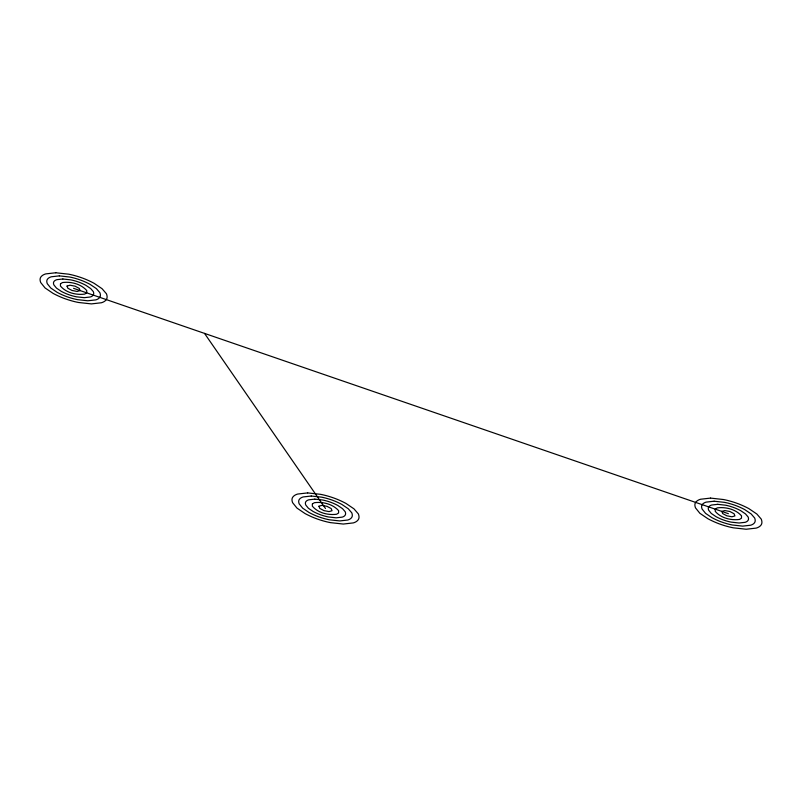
<?xml version="1.0" encoding="UTF-8"?>
<svg xmlns="http://www.w3.org/2000/svg" width="802" height="802" viewBox="0 0 802 802"><rect width="100%" height="100%" fill="white"/><g stroke="black" fill="none" stroke-linecap="round" stroke-linejoin="round"><path stroke-width="1.2" d="M73.573 288.329L728.376 513.671M204.53 333.401L325.482 508.478M60.481 283.828L60.431 286.023C66.095 292.79 76.17 295.216 84.691 294.103L86.676 292.84L86.726 290.504C80.882 283.938 70.997 281.412 62.456 282.555L60.481 283.828M67.027 286.073L67.879 288.259L72.07 290.484L77.142 291.447L80.12 290.585L79.278 288.409L75.087 286.184L70.015 285.221L67.027 286.073M312.379 503.967L312.339 506.162C318.003 512.939 328.078 515.365 336.599 514.252L338.574 512.989L338.624 510.653C332.78 504.087 322.905 501.561 314.364 502.704L312.379 503.967M318.935 506.222L319.777 508.408L323.968 510.623L329.041 511.596L332.028 510.734L331.176 508.548L326.985 506.333L321.913 505.36L318.935 506.222M715.284 509.16L715.234 511.355C720.898 518.122 730.973 520.558 739.494 519.445L741.479 518.172L741.529 515.846C735.685 509.28 725.8 506.744 717.259 507.897L715.284 509.16M721.83 511.415L722.682 513.591L726.873 515.816L731.945 516.779L734.923 515.927L734.081 513.741L729.89 511.516L724.818 510.553L721.83 511.415M55.759 272.76L45.784 273.893A54.015 18.296 29.2 0 0 40.832 277.061A34.486 11.679 29.2 0 0 40.712 282.545L45.082 287.968L53.153 293.422A34.486 11.679 29.2 0 0 66.025 299.076A54.015 18.296 29.2 0 0 78.486 302.474L91.388 303.898L101.363 302.765A54.015 18.296 29.2 0 0 106.315 299.597A36.621 12.401 29.2 0 0 106.445 293.773L102.065 288.7L93.994 283.236A34.486 11.679 29.2 0 0 81.122 277.582A54.015 18.296 29.2 0 0 68.661 274.184L55.759 272.76M59.328 275.878L51.338 276.78A43.208 14.636 29.2 0 0 47.388 279.317A27.589 9.343 29.2 0 0 47.288 283.707L50.787 288.038L57.243 292.409A27.589 9.343 29.2 0 0 67.538 296.93A43.208 14.636 29.2 0 0 77.503 299.647L87.829 300.78L95.809 299.878A43.208 14.636 29.2 0 0 99.769 297.341A29.293 9.925 29.2 0 0 99.869 292.68L96.37 288.62L89.914 284.259A27.589 9.343 29.2 0 0 79.619 279.738A43.208 14.636 29.2 0 0 69.644 277.021L59.328 275.878M62.887 278.996L56.902 279.667A32.411 10.977 29.2 0 0 53.934 281.572A20.692 7.007 29.2 0 0 53.854 284.86L56.481 288.108L61.323 291.387A20.692 7.007 29.2 0 0 69.042 294.775A32.411 10.977 29.2 0 0 76.521 296.82L84.26 297.672L90.255 296.991A32.411 10.977 29.2 0 0 93.222 295.096A21.975 7.439 29.2 0 0 93.303 291.597L90.666 288.55L85.824 285.271A20.692 7.007 29.2 0 0 78.105 281.883A32.411 10.977 29.2 0 0 70.626 279.848L62.887 278.996M307.667 492.909L297.692 494.042A54.015 18.296 29.2 0 0 292.74 497.21A34.486 11.679 29.2 0 0 292.62 502.694L296.991 508.107L305.061 513.571A34.486 11.679 29.2 0 0 317.933 519.225A54.015 18.296 29.2 0 0 330.394 522.623L343.296 524.047L353.271 522.914A54.015 18.296 29.2 0 0 358.223 519.746A36.621 12.401 29.2 0 0 358.354 513.922L353.973 508.849L345.903 503.385A34.486 11.679 29.2 0 0 333.03 497.731A54.015 18.296 29.2 0 0 320.569 494.333L307.667 492.909M311.226 496.027L303.246 496.929A43.208 14.636 29.2 0 0 299.286 499.466A27.589 9.343 29.2 0 0 299.186 503.856L302.685 508.187L309.141 512.558A27.589 9.343 29.2 0 0 319.437 517.079A43.208 14.636 29.2 0 0 329.411 519.796L339.727 520.929L347.717 520.027A43.208 14.636 29.2 0 0 351.677 517.49A29.293 9.925 29.2 0 0 351.777 512.829L348.268 508.769L341.812 504.398A27.589 9.343 29.2 0 0 331.517 499.877A43.208 14.636 29.2 0 0 321.552 497.16L311.226 496.027M314.795 499.135L308.81 499.816A32.411 10.977 29.2 0 0 305.833 501.721A20.692 7.007 29.2 0 0 305.762 505.009L308.389 508.257L313.231 511.536A20.692 7.007 29.2 0 0 320.95 514.924A32.411 10.977 29.2 0 0 328.429 516.959L336.168 517.821L342.153 517.14A32.411 10.977 29.2 0 0 345.121 515.235A21.975 7.439 29.2 0 0 345.201 511.746L342.574 508.699L337.732 505.42A20.692 7.007 29.2 0 0 330.013 502.032A32.411 10.977 29.2 0 0 322.534 499.997L314.795 499.135M710.562 498.102L700.587 499.235A54.015 18.296 29.2 0 0 695.635 502.403A34.486 11.679 29.2 0 0 695.514 507.887L699.885 513.3L707.955 518.764A34.486 11.679 29.2 0 0 720.828 524.418A54.015 18.296 29.2 0 0 733.289 527.816L746.191 529.24L756.166 528.107A54.015 18.296 29.2 0 0 761.118 524.939A36.621 12.401 29.2 0 0 761.248 519.115L756.867 514.032L748.797 508.578A34.486 11.679 29.2 0 0 735.925 502.924A54.015 18.296 29.2 0 0 723.464 499.526L710.562 498.102M714.131 501.22L706.151 502.122A43.208 14.636 29.2 0 0 702.191 504.658A27.589 9.343 29.2 0 0 702.091 509.039L705.59 513.38L712.046 517.741A27.589 9.343 29.2 0 0 722.341 522.262A43.208 14.636 29.2 0 0 732.306 524.979L742.632 526.122L750.612 525.22A43.208 14.636 29.2 0 0 754.572 522.683A29.293 9.925 29.2 0 0 754.672 518.022L751.173 513.962L744.717 509.591A27.589 9.343 29.2 0 0 734.421 505.07A43.208 14.636 29.2 0 0 724.447 502.353L714.131 501.22M717.69 504.328L711.705 505.009A32.411 10.977 29.2 0 0 708.737 506.904A20.692 7.007 29.2 0 0 708.657 510.202L711.284 513.45L716.126 516.729A20.692 7.007 29.2 0 0 723.845 520.117A32.411 10.977 29.2 0 0 731.324 522.152L739.063 523.004L745.058 522.333A32.411 10.977 29.2 0 0 748.025 520.428A21.975 7.439 29.2 0 0 748.106 516.939L745.469 513.892L740.627 510.613A20.692 7.007 29.2 0 0 732.908 507.225A32.411 10.977 29.2 0 0 725.429 505.18L717.69 504.328"/></g></svg>
